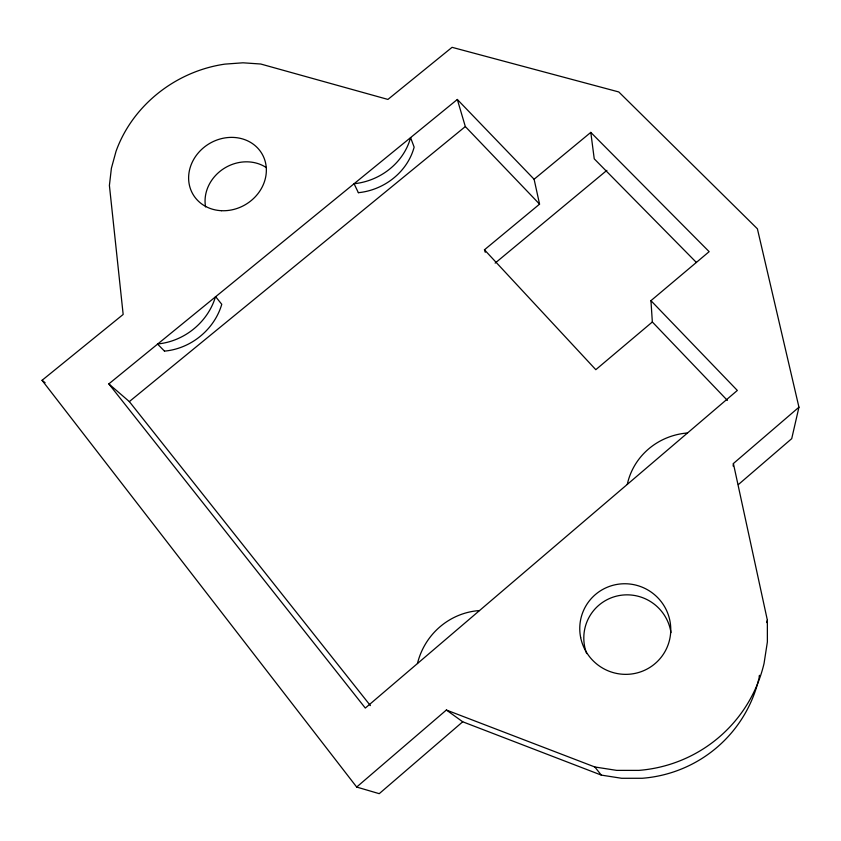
<?xml version="1.0" encoding="UTF-8"?>
<svg xmlns="http://www.w3.org/2000/svg" width="841" height="841" viewBox="0 0 841 841"><rect width="100%" height="100%" fill="white"/><g stroke="black" fill="none" stroke-linecap="round" stroke-linejoin="round"><path stroke-width="1.26" d="M733.131 466.051L733.394 463.517L798.95 407.212L757.394 228.805L618.787 91.953L452.069 47.327L387.922 99.427L260.752 64.021L242.986 62.802L224.968 64.116A124.773 110.57 -30.7 0 0 116.037 151.306L111.39 168.263L109.404 185.472L123.164 314.45L42.05 380.321L356.679 787.05L379.228 793.673L462.718 721.788L601.315 775.108L621.667 778.282L642.272 778.272A133.004 131.249 41.2 0 0 758.887 678.624M759.066 677.52L759.402 675.312M798.95 407.212L791.717 438.655L738.366 484.574M766.645 622.582L767.36 620.185L733.394 463.517M356.679 787.05L446.371 710.025L594.818 766.981L616.674 770.377L638.813 770.388A142.287 140.615 33.7 0 0 764.048 663.465L767.381 641.914L767.36 620.185M727.391 400.411L652.343 321.987L650.945 300.668L709.152 251.659L590.792 132.394L534.098 179.249L539.565 204.142L484.458 249.798L485.268 252.289M652.343 321.987L595.806 369.683L484.458 249.798M495.128 263.117L606.887 170.355M650.945 300.668L737.336 390.445L365.309 708.069L108.836 383.895L457.325 99.469L534.098 179.249M108.836 383.895L129.335 401.588L465.325 126.56L457.325 99.469M446.371 710.025L462.718 721.788M42.05 380.321L45.109 382.708M696.453 262.529L594.24 158.844L590.792 132.394M465.325 126.56L539.565 204.142M594.818 766.981L601.315 775.108M129.335 401.588L370.397 705.599M417.451 663.549A69.172 67.785 -73.8 0 1 479.517 610.555M627.291 484.395A68.184 65.724 9.4 0 1 687.528 432.968M205.582 206.939A38.697 34.481 -30.8 0 1 223.632 168.705A38.697 34.481 -30.8 0 1 266.271 167.569M586.671 653.583A44.037 43.48 38.5 0 1 616.527 596.132A44.037 43.48 38.5 0 1 670.96 632.611M164.479 351.118L157.456 343.969A61.898 55.264 -37.1 0 0 215.548 296.568L221.772 304.305A61.088 54.665 -37.2 0 1 164.479 351.118M358.371 192.694L354.082 183.727A60.72 54.055 -24.3 0 0 410.587 137.619L414.14 147.133A59.953 53.498 -24.3 0 1 358.371 192.694M221.477 210.702A40.011 35.438 -30.7 0 0 263.748 157.288A40.011 35.438 -30.7 0 0 197.236 154.187A40.011 35.438 -30.7 0 0 221.477 210.702M580.668 637.562A45.666 45.13 34.2 0 0 655.381 663.339A45.666 45.13 34.2 0 0 639.728 586.261A45.666 45.13 34.2 0 0 580.668 637.562"/></g></svg>
